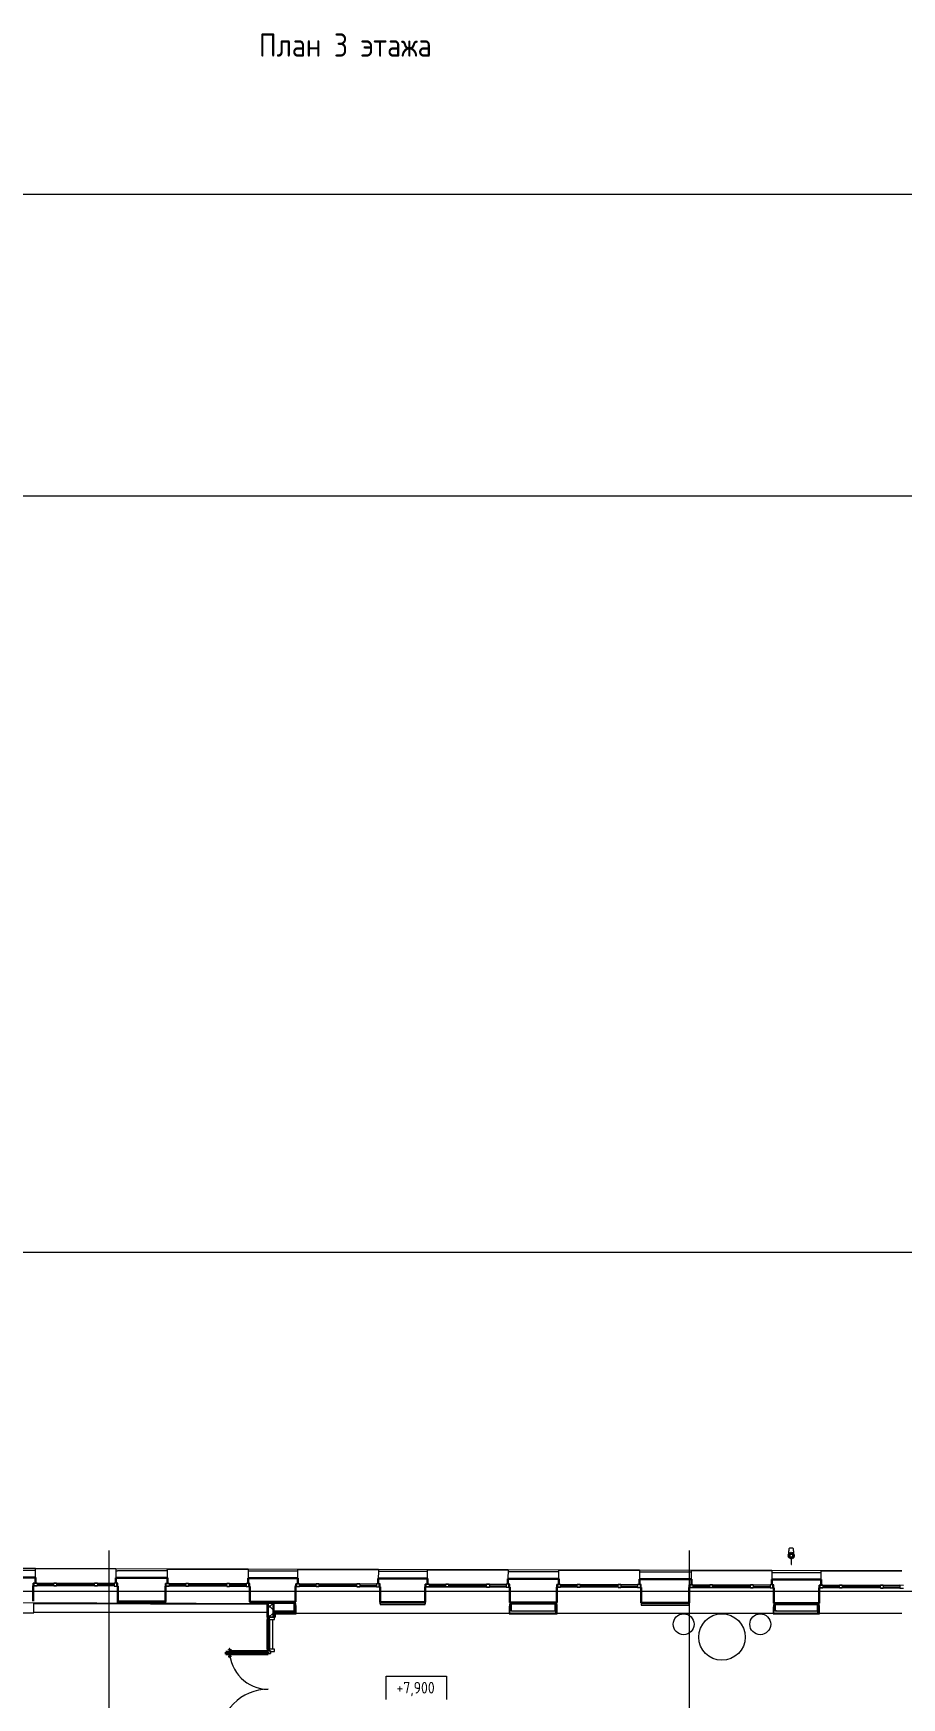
# Model space of a CAD drawing. Header units: millimetres. Extents: x -42533 to 645315, y 3457 to 82611.
# Drawn here: x 296960 to 315666, y 37122 to 72983 of the extents above; entities that cross this region are included whole.
import ezdxf

# ---------------------------------------------------------------- set-up
doc = ezdxf.new("R2010")
doc.units = ezdxf.units.MM
doc.linetypes.add('ADSK_Линия сетки', pattern=[25, 20, -2.5, 0, -2.5])
doc.linetypes.add('ADSK_Штриховая_ш3 п1_5', pattern=[4.5, 3, -1.5])
for name, color, linetype, lineweight in [('_ Окна', 7, 'Continuous', 9), ('Аннотация', 7, 'Continuous', 18), ('Витраж', 7, 'Continuous', 9), ('Двери', 7, 'Continuous', 9), ('Марки помещений', 7, 'Continuous', 20), ('Обобщенные модели', 7, 'Continuous', 18), ('Окна', 7, 'Continuous', 9), ('Оси', 253, 'Continuous', 9), ('Отметки', 7, 'Continuous', 9), ('Панели витража', 7, 'Continuous', 9), ('Перекрытие', 7, 'Continuous', 18), ('Стены внутренние', 7, 'Continuous', 18), ('Стены наружные', 7, 'Continuous', 18), ('Стены несущие', 7, 'Continuous', 30), ('Стены отделка', 7, 'Continuous', 30), ('Стены штриховка', 7, 'Continuous', 9), ('ТХ', 5, 'Continuous', 0), ('ШТРИХОВКА', 252, 'Continuous', 15)]:
    doc.layers.add(name, color=color, linetype=linetype, lineweight=lineweight)
doc.layers.add('Линии', color=7, linetype='Continuous', lineweight=9, true_color=0x00a600)
doc.layers.add('ЭОМ_Лотки рабочие', color=5, linetype='Continuous')
doc.styles.add('GOST Common_1', font='GOST_Common.ttf', dxfattribs={"width": 0.9, "height": 250})
doc.styles.add('GOST Common_2', font='GOST_Common.ttf', dxfattribs={"width": 0.9, "height": 250})

# ---------------------------------------------------------------- blocks, each defined once
blk = doc.blocks.new('ТХ 3 этаж')
at = {"layer": 'ТХ', "color": 8}
for centre, radius in [((37941, 12269), 225), ((38766, 11994), 500), ((39591, 12269), 225)]:
    blk.add_circle(centre, radius, dxfattribs=at)
blk = doc.blocks.new('План 3 этажа')
at = {"layer": 'Обобщенные модели', "lineweight": 9}
h = blk.add_hatch(dxfattribs=at)
h.set_pattern_fill('FP_16', color=8, style=0, pattern_type=2)
h.set_pattern_definition([(45, (507.34, 158.9), (-106.066, 106.066), [])])
h.paths.add_polyline_path([(33247.455, 13817.033), (33269.149, 13821.984), (33286.546, 13835.858), (33296.201, 13855.907), (33296.201, 13878.159), (33286.546, 13898.207), (33269.149, 13912.081), (33247.455, 13917.033), (33224.775, 13911.295), (33208.363, 13898.207), (33198.708, 13878.159), (33199.831, 13853.576), (33208.363, 13835.858), (33225.76, 13821.984), (33244.761, 13817.648)])
at = {"layer": 'Стены внутренние', "lineweight": 9}
h = blk.add_hatch(dxfattribs=at)
h.set_pattern_fill('FP_3', color=8, style=0, pattern_type=2)
h.set_pattern_definition([(45, (507.34, 158.9), (-106.066, 106.066), []), (135, (507.34, 158.9), (-106.066, -106.066), [])])
h.paths.add_polyline_path([(21986.719, 12537.929), (22086.719, 12537.929), (22086.719, 12832.435), (21986.719, 12832.698), (21986.719, 12627.14)])
at = {"layer": 'Стены внутренние'}
for points in [[(22111.719, 12627.14), (22530.325, 12627.14), (22530.325, 12667.14), (22111.719, 12667.14)], [(22570.325, 12627.14), (22569.677, 12831.164), (22530.325, 12831.159), (22530.325, 12627.14), (22569.677, 12627.14)], [(27185.316, 12667.14), (27225.316, 12667.14), (27225.316, 12817.168), (27185.316, 12816.351)], [(28155.293, 12627.14), (28155.293, 12667.14), (27185.316, 12667.14), (27185.316, 12627.14), (27719.564, 12627.14)], [(28195.293, 12627.14), (28194.677, 12816.355), (28155.293, 12816.351), (28155.293, 12627.14), (28194.677, 12627.14)], [(32876.908, 12667.14), (32910.283, 12667.14), (32910.283, 12802.365), (32870.283, 12801.476), (32870.283, 12667.14)], [(33781.496, 12627.14), (33805.287, 12627.14), (33805.287, 12667.14), (32870.283, 12667.14), (32870.283, 12627.14), (32927.343, 12627.14)], [(33845.287, 12627.14), (33845.025, 12801.48), (33805.287, 12801.476), (33805.287, 12627.14), (33845.197, 12627.14)]]:
    blk.add_hatch(color=8, dxfattribs=at).paths.add_polyline_path(points)
at = {"layer": '_ Окна', "color": 8, "lineweight": 18}
for p, q in [((16921.422, 13216.035), (16921.58, 13276.035)), ((16921.58, 13276.035), (17001.58, 13275.824)), ((17001.58, 13275.824), (17001.422, 13215.824)), ((17361.421, 13214.876), (17361.579, 13274.876)), ((17361.579, 13274.876), (17421.578, 13274.718)), ((17421.578, 13274.718), (17421.42, 13214.718)), ((18241.418, 13212.56), (18241.576, 13272.559)), ((18241.576, 13272.559), (18301.575, 13272.402)), ((18301.575, 13272.402), (18301.417, 13212.402)), ((18661.574, 13271.454), (18661.416, 13211.454)), ((18741.574, 13271.243), (18661.574, 13271.454)), ((18741.416, 13211.243), (18741.574, 13271.243)), ((17001.422, 13215.824), (16921.422, 13216.035)), ((17421.42, 13214.718), (17361.421, 13214.876)), ((18301.417, 13212.402), (18241.418, 13212.56)), ((18661.416, 13211.454), (18741.416, 13211.243)), ((19766.412, 13208.545), (19766.57, 13268.545)), ((19846.412, 13208.334), (19766.412, 13208.545)), ((19766.57, 13268.545), (19846.57, 13268.334)), ((19846.57, 13268.334), (19846.412, 13208.334)), ((20206.411, 13207.387), (20206.569, 13267.386)), ((20266.411, 13207.229), (20206.411, 13207.387)), ((20206.569, 13267.386), (20266.569, 13267.228)), ((20266.569, 13267.228), (20266.411, 13207.229)), ((21086.408, 13205.07), (21086.566, 13265.07)), ((21146.408, 13204.912), (21086.408, 13205.07)), ((21086.566, 13265.07), (21146.566, 13264.912)), ((21146.566, 13264.912), (21146.408, 13204.912)), ((21506.564, 13263.964), (21506.406, 13203.964)), ((21506.406, 13203.964), (21586.406, 13203.754)), ((21586.564, 13263.753), (21506.564, 13263.964)), ((21586.406, 13203.754), (21586.564, 13263.753)), ((22572.403, 13201.158), (22572.561, 13261.158)), ((22652.402, 13200.947), (22572.403, 13201.158)), ((22572.561, 13261.158), (22652.56, 13260.947)), ((22652.56, 13260.947), (22652.402, 13200.947)), ((23012.401, 13199.999), (23012.559, 13259.999)), ((23072.401, 13199.842), (23012.401, 13199.999)), ((23012.559, 13259.999), (23072.559, 13259.841)), ((23072.559, 13259.841), (23072.401, 13199.842)), ((23892.398, 13197.683), (23892.556, 13257.683)), ((23952.398, 13197.525), (23892.398, 13197.683)), ((23892.556, 13257.683), (23952.556, 13257.525)), ((23952.556, 13257.525), (23952.398, 13197.525)), ((24312.555, 13256.577), (24312.397, 13196.577)), ((24312.397, 13196.577), (24392.396, 13196.366)), ((24392.554, 13256.366), (24312.555, 13256.577)), ((24392.396, 13196.366), (24392.554, 13256.366)), ((25365.393, 13193.805), (25365.551, 13253.805)), ((25445.393, 13193.594), (25365.393, 13193.805)), ((25365.551, 13253.805), (25445.551, 13253.594)), ((25445.551, 13253.594), (25445.393, 13193.594)), ((25805.391, 13192.647), (25805.549, 13252.646)), ((25865.391, 13192.489), (25805.391, 13192.647)), ((25805.549, 13252.646), (25865.549, 13252.488)), ((25865.549, 13252.488), (25865.391, 13192.489)), ((26685.388, 13190.33), (26685.546, 13250.33)), ((26745.388, 13190.172), (26685.388, 13190.33)), ((26685.546, 13250.33), (26745.546, 13250.172)), ((26745.546, 13250.172), (26745.388, 13190.172)), ((27105.545, 13249.224), (27105.387, 13189.224)), ((27105.387, 13189.224), (27185.387, 13189.014)), ((27185.545, 13249.013), (27105.545, 13249.224)), ((27185.387, 13189.014), (27185.545, 13249.013)), ((28197.383, 13186.349), (28197.541, 13246.349)), ((28277.383, 13186.139), (28197.383, 13186.349)), ((28197.541, 13246.349), (28277.541, 13246.139)), ((28277.541, 13246.139), (28277.383, 13186.139)), ((28637.382, 13185.191), (28637.54, 13245.191)), ((28697.381, 13185.033), (28637.382, 13185.191)), ((28637.54, 13245.191), (28697.539, 13245.033)), ((28697.539, 13245.033), (28697.381, 13185.033)), ((29517.379, 13182.874), (29517.537, 13242.874)), ((29577.378, 13182.716), (29517.379, 13182.874)), ((29517.537, 13242.874), (29577.536, 13242.716)), ((29577.536, 13242.716), (29577.378, 13182.716)), ((29937.535, 13241.768), (29937.377, 13181.769)), ((29937.377, 13181.769), (30017.377, 13181.558)), ((30017.535, 13241.558), (29937.535, 13241.768)), ((30017.377, 13181.558), (30017.535, 13241.558)), ((31050.373, 13178.839), (31050.531, 13238.838)), ((31130.373, 13178.628), (31050.373, 13178.839)), ((31050.531, 13238.838), (31130.531, 13238.628)), ((31130.531, 13238.628), (31130.373, 13178.628)), ((31490.372, 13177.68), (31490.53, 13237.68)), ((31550.372, 13177.522), (31490.372, 13177.68)), ((31490.53, 13237.68), (31550.529, 13237.522)), ((31550.529, 13237.522), (31550.372, 13177.522)), ((32370.369, 13175.364), (32370.527, 13235.363)), ((32430.368, 13175.206), (32370.369, 13175.364)), ((32370.527, 13235.363), (32430.526, 13235.205)), ((32430.526, 13235.205), (32430.368, 13175.206)), ((32790.525, 13234.258), (32790.367, 13174.258)), ((32790.367, 13174.258), (32870.367, 13174.047)), ((32870.525, 13234.047), (32790.525, 13234.258)), ((32870.367, 13174.047), (32870.525, 13234.047)), ((33847.364, 13171.475), (33847.522, 13231.475)), ((33927.363, 13171.265), (33847.364, 13171.475)), ((33847.522, 13231.475), (33927.521, 13231.264)), ((33927.521, 13231.264), (33927.363, 13171.265)), ((34287.362, 13170.317), (34287.52, 13230.317)), ((34347.362, 13170.159), (34287.362, 13170.317)), ((34287.52, 13230.317), (34347.52, 13230.159)), ((34347.52, 13230.159), (34347.362, 13170.159)), ((35167.359, 13168), (35167.517, 13228)), ((35227.359, 13167.842), (35167.359, 13168)), ((35167.517, 13228), (35227.517, 13227.842)), ((35227.517, 13227.842), (35227.359, 13167.842)), ((35587.515, 13226.894), (35587.358, 13166.894)), ((35587.358, 13166.894), (35667.357, 13166.684)), ((35667.515, 13226.684), (35587.515, 13226.894))]:
    blk.add_line(p, q, dxfattribs=at)
at = {"layer": '_ Окна', "color": 8}
for p, q in [((16941.422, 13215.982), (16941.58, 13275.982)), ((18721.416, 13211.296), (18721.574, 13271.296)), ((17001.501, 13245.824), (17361.5, 13244.876)), ((17421.499, 13244.718), (18241.497, 13242.56)), ((18301.496, 13242.402), (18661.495, 13241.454)), ((19786.412, 13208.492), (19786.57, 13268.492)), ((19846.491, 13238.334), (20206.49, 13237.386)), ((20266.49, 13237.229), (21086.487, 13235.07)), ((21146.487, 13234.912), (21506.485, 13233.964)), ((21566.406, 13203.806), (21566.564, 13263.806)), ((22592.403, 13201.105), (22592.561, 13261.105)), ((22652.481, 13230.947), (23012.48, 13229.999)), ((23072.48, 13229.841), (23892.477, 13227.683)), ((23952.477, 13227.525), (24312.476, 13226.577)), ((24372.396, 13196.419), (24372.554, 13256.419)), ((25385.393, 13193.752), (25385.551, 13253.752)), ((25445.472, 13223.594), (25805.47, 13222.647)), ((25865.47, 13222.489), (26685.467, 13220.33)), ((26745.467, 13220.172), (27105.466, 13219.224)), ((27165.387, 13189.066), (27165.545, 13249.066)), ((28217.383, 13186.297), (28217.541, 13246.297)), ((28277.462, 13216.139), (28637.461, 13215.191)), ((28697.46, 13215.033), (29517.458, 13212.874)), ((29577.457, 13212.716), (29937.456, 13211.769)), ((29997.377, 13181.611), (29997.535, 13241.611)), ((31070.373, 13178.786), (31070.531, 13238.786)), ((31130.452, 13208.628), (31490.451, 13207.68)), ((31550.451, 13207.522), (32370.448, 13205.363)), ((32430.447, 13205.205), (32790.446, 13204.258)), ((32850.367, 13174.1), (32850.525, 13234.1)), ((33867.363, 13171.423), (33867.521, 13231.422)), ((33927.442, 13201.264), (34287.441, 13200.317)), ((34347.441, 13200.159), (35167.438, 13198)), ((35227.438, 13197.842), (35587.437, 13196.894))]:
    blk.add_line(p, q, dxfattribs=at)
at = {"layer": 'Аннотация', "color": 8, "lineweight": 20}
for p, q in [((24523.606, 10768.815), (24523.606, 11268.815)), ((24523.606, 11268.815), (25823.606, 11268.815)), ((25823.606, 11268.815), (25823.606, 10768.815))]:
    blk.add_line(p, q, dxfattribs=at)
at = {"layer": 'Витраж', "color": 8, "lineweight": 18}
for p, q in [((21978.719, 12537.929), (21961.719, 12537.929)), ((21961.719, 12537.929), (21961.719, 12487.929)), ((21961.719, 12487.929), (21978.719, 12487.929)), ((21978.719, 12527.929), (21978.719, 12537.929)), ((22018.719, 12527.929), (21978.719, 12527.929)), ((21978.719, 12497.929), (22018.719, 12497.929)), ((21978.719, 12487.929), (21978.719, 12497.929)), ((22118.719, 12537.929), (22018.719, 12537.929)), ((22018.719, 12537.929), (22018.719, 12527.929)), ((22018.719, 12497.929), (22018.719, 12487.929)), ((22018.719, 12487.929), (22118.719, 12487.929)), ((22118.719, 12487.929), (22118.719, 12537.929))]:
    blk.add_line(p, q, dxfattribs=at)
at = {"layer": 'Витраж', "color": 8}
for p, q in [((21961.719, 11852.929), (21961.719, 12487.929)), ((22078.719, 11852.929), (22078.719, 12487.929))]:
    blk.add_line(p, q, dxfattribs=at)
at = {"layer": 'Витраж', "color": 8, "lineweight": 18, "extrusion": (0, 0, -1)}
for p, q in [((21978.719, 11852.929), (21961.719, 11852.929)), ((21961.719, 11852.929), (21961.719, 11802.929)), ((21978.719, 11842.929), (21978.719, 11852.929)), ((22018.719, 11842.929), (21978.719, 11842.929)), ((22118.719, 11852.929), (22018.719, 11852.929)), ((22018.719, 11852.929), (22018.719, 11842.929)), ((22118.719, 11802.929), (22118.719, 11852.929)), ((21961.719, 11802.929), (21978.719, 11802.929)), ((21978.719, 11802.929), (21978.719, 11812.929)), ((21978.719, 11812.929), (22018.719, 11812.929)), ((22018.719, 11812.929), (22018.719, 11802.929)), ((22018.719, 11802.929), (22118.719, 11802.929))]:
    blk.add_line(p, q, dxfattribs=at)
at = {"layer": 'Двери', "color": 8}
for p, q in [((21153.719, 11812.929), (21153.719, 11757.929)), ((22033.719, 11812.929), (21153.719, 11812.929)), ((21153.719, 11757.929), (22033.719, 11757.929)), ((22033.719, 11812.929), (22033.719, 11757.929))]:
    blk.add_line(p, q, dxfattribs=at)
for centre, radius, start, end in [((21978.719, 11812.929), 825, 180, 270), ((21978.719, 9942.929), 1045, 90, 181.0966369)]:
    blk.add_arc(centre, radius, start, end, dxfattribs=at)
at = {"layer": 'Линии', "color": 8, "linetype": 'ADSK_Штриховая_ш3 п1_5', "lineweight": 30}
for p, q in [((21158.065, 11794.015), (21152.917, 11838.72)), ((21066.359, 11741.015), (21065.634, 11794.015)), ((21065.634, 11794.015), (21978.719, 11794.015)), ((21978.719, 11741.015), (21066.359, 11741.015)), ((21158.065, 11741.516), (21152.917, 11696.812)), ((21978.719, 11794.015), (21978.719, 11741.015))]:
    blk.add_line(p, q, dxfattribs=at)
for centre in [(21152.917, 11838.72), (21152.917, 11696.812)]:
    blk.add_circle(centre, 17, dxfattribs=at)
at = {"layer": 'Обобщенные модели', "color": 8}
for p, q in [((33197.455, 14013.184), (33197.455, 13970.68)), ((33297.455, 13970.68), (33297.455, 14013.184)), ((33242.455, 13816.174), (33242.455, 13677.033)), ((33242.455, 13677.033), (33252.455, 13677.033)), ((33252.455, 13677.033), (33252.455, 13816.174))]:
    blk.add_line(p, q, dxfattribs=at)
at = {"layer": 'Обобщенные модели', "color": 8, "flags": 128}
for points in [[(33197.455, 13880.05), (33197.455, 13881.32), (33197.455, 13883.984), (33197.455, 13886.86), (33197.455, 13889.945), (33197.455, 13893.232), (33197.455, 13896.718), (33197.455, 13900.397), (33197.455, 13904.262), (33197.455, 13908.307), (33197.455, 13912.527), (33197.455, 13916.913), (33197.455, 13921.46), (33197.455, 13926.16), (33197.455, 13931.005), (33197.455, 13935.987), (33197.455, 13941.1), (33197.455, 13946.334), (33197.455, 13951.68), (33197.455, 13957.132), (33197.455, 13962.679), (33197.455, 13968.313), (33197.455, 13970.68)], [(33297.455, 13970.68), (33297.455, 13965.013), (33297.455, 13959.428), (33297.455, 13953.936), (33297.455, 13948.544), (33297.455, 13943.262), (33297.455, 13938.099), (33297.455, 13933.061), (33297.455, 13928.158), (33297.455, 13923.397), (33297.455, 13918.785), (33297.455, 13914.331), (33297.455, 13910.042), (33297.455, 13905.923), (33297.455, 13901.982), (33297.455, 13898.225), (33297.455, 13894.659), (33297.455, 13891.288), (33297.455, 13888.118), (33297.455, 13885.154), (33297.455, 13882.402), (33297.455, 13880.05)]]:
    blk.add_lwpolyline(points, dxfattribs=at)
at = {"layer": 'Обобщенные модели', "color": 8}
for start, end in [(90, 270), (270, 90)]:
    blk.add_arc((33247.455, 13867.033), 52, start, end, dxfattribs=at)
at = {"layer": 'Обобщенные модели', "color": 8, "lineweight": 40}
for start, end in [(90, 270), (270, 90)]:
    blk.add_arc((33247.455, 13867.033), 50, start, end, dxfattribs=at)
at = {"layer": 'Обобщенные модели', "color": 8}
for start_param, end_param in [(4.71238898, 6.283185307), (3.141592654, 4.71238898)]:
    blk.add_ellipse((33247.455, 14013.184), major_axis=(-50, 0), ratio=0.309016994, start_param=start_param, end_param=end_param, dxfattribs=at)
at = {"layer": 'Окна', "color": 8}
for p, q in [((16921.58, 13276.035), (16921.422, 13216.035)), ((17001.58, 13275.824), (16921.58, 13276.035)), ((17001.58, 13275.824), (17361.579, 13274.876)), ((17421.578, 13274.718), (17361.579, 13274.876)), ((17421.578, 13274.718), (18241.576, 13272.559)), ((18301.575, 13272.402), (18241.576, 13272.559)), ((18301.575, 13272.402), (18661.574, 13271.454)), ((18741.574, 13271.243), (18661.574, 13271.454)), ((18741.416, 13211.243), (18741.574, 13271.243)), ((16921.422, 13216.035), (17001.422, 13215.824)), ((17361.421, 13214.876), (17001.422, 13215.824)), ((17361.421, 13214.876), (17421.42, 13214.718)), ((18241.418, 13212.56), (17421.42, 13214.718)), ((18241.418, 13212.56), (18301.417, 13212.402)), ((18661.416, 13211.454), (18301.417, 13212.402)), ((18661.416, 13211.454), (18741.416, 13211.243)), ((19766.57, 13268.545), (19766.412, 13208.545)), ((19766.412, 13208.545), (19846.412, 13208.334)), ((19846.57, 13268.334), (19766.57, 13268.545)), ((20206.411, 13207.387), (19846.412, 13208.334)), ((19846.57, 13268.334), (20206.569, 13267.386)), ((20206.411, 13207.387), (20266.411, 13207.229)), ((20266.569, 13267.228), (20206.569, 13267.386)), ((21086.408, 13205.07), (20266.411, 13207.229)), ((20266.569, 13267.228), (21086.566, 13265.07)), ((21086.408, 13205.07), (21146.408, 13204.912)), ((21146.566, 13264.912), (21086.566, 13265.07)), ((21506.406, 13203.964), (21146.408, 13204.912)), ((21146.566, 13264.912), (21506.564, 13263.964)), ((21506.406, 13203.964), (21586.406, 13203.754)), ((21586.564, 13263.753), (21506.564, 13263.964)), ((21586.406, 13203.754), (21586.564, 13263.753)), ((22572.561, 13261.158), (22572.403, 13201.158)), ((22572.403, 13201.158), (22652.402, 13200.947)), ((22652.56, 13260.947), (22572.561, 13261.158)), ((23012.401, 13199.999), (22652.402, 13200.947)), ((22652.56, 13260.947), (23012.559, 13259.999)), ((23012.401, 13199.999), (23072.401, 13199.842)), ((23072.559, 13259.841), (23012.559, 13259.999)), ((23892.398, 13197.683), (23072.401, 13199.842)), ((23072.559, 13259.841), (23892.556, 13257.683)), ((23892.398, 13197.683), (23952.398, 13197.525)), ((23952.556, 13257.525), (23892.556, 13257.683)), ((24312.397, 13196.577), (23952.398, 13197.525)), ((23952.556, 13257.525), (24312.555, 13256.577)), ((24312.397, 13196.577), (24392.396, 13196.366)), ((24392.554, 13256.366), (24312.555, 13256.577)), ((24392.396, 13196.366), (24392.554, 13256.366)), ((25365.551, 13253.805), (25365.393, 13193.805)), ((25365.393, 13193.805), (25445.393, 13193.594)), ((25445.551, 13253.594), (25365.551, 13253.805)), ((25805.391, 13192.647), (25445.393, 13193.594)), ((25445.551, 13253.594), (25805.549, 13252.646)), ((25805.391, 13192.647), (25865.391, 13192.489)), ((25865.549, 13252.488), (25805.549, 13252.646)), ((26685.388, 13190.33), (25865.391, 13192.489)), ((25865.549, 13252.488), (26685.546, 13250.33)), ((26685.388, 13190.33), (26745.388, 13190.172)), ((26745.546, 13250.172), (26685.546, 13250.33)), ((27105.387, 13189.224), (26745.388, 13190.172)), ((26745.546, 13250.172), (27105.545, 13249.224)), ((27105.387, 13189.224), (27185.387, 13189.014)), ((27185.545, 13249.013), (27105.545, 13249.224)), ((27185.387, 13189.014), (27185.545, 13249.013)), ((28197.541, 13246.349), (28197.383, 13186.349)), ((28197.383, 13186.349), (28277.383, 13186.139)), ((28277.541, 13246.139), (28197.541, 13246.349)), ((28637.382, 13185.191), (28277.383, 13186.139)), ((28277.541, 13246.139), (28637.54, 13245.191)), ((28637.382, 13185.191), (28697.381, 13185.033)), ((28697.539, 13245.033), (28637.54, 13245.191)), ((29517.379, 13182.874), (28697.381, 13185.033)), ((28697.539, 13245.033), (29517.537, 13242.874)), ((29517.379, 13182.874), (29577.378, 13182.716)), ((29577.536, 13242.716), (29517.537, 13242.874)), ((29937.377, 13181.769), (29577.378, 13182.716)), ((29577.536, 13242.716), (29937.535, 13241.768)), ((29937.377, 13181.769), (30017.377, 13181.558)), ((30017.535, 13241.558), (29937.535, 13241.768)), ((30017.377, 13181.558), (30017.535, 13241.558)), ((31050.531, 13238.838), (31050.373, 13178.839)), ((31050.373, 13178.839), (31130.373, 13178.628)), ((31130.531, 13238.628), (31050.531, 13238.838)), ((31490.372, 13177.68), (31130.373, 13178.628)), ((31130.531, 13238.628), (31490.53, 13237.68)), ((31490.372, 13177.68), (31550.372, 13177.522)), ((31550.529, 13237.522), (31490.53, 13237.68)), ((32370.369, 13175.364), (31550.372, 13177.522)), ((31550.529, 13237.522), (32370.527, 13235.363)), ((32370.369, 13175.364), (32430.368, 13175.206)), ((32430.526, 13235.205), (32370.527, 13235.363)), ((32790.367, 13174.258), (32430.368, 13175.206)), ((32430.526, 13235.205), (32790.525, 13234.258)), ((32790.367, 13174.258), (32870.367, 13174.047)), ((32870.525, 13234.047), (32790.525, 13234.258)), ((32870.367, 13174.047), (32870.525, 13234.047)), ((33847.522, 13231.475), (33847.364, 13171.475)), ((33847.364, 13171.475), (33927.363, 13171.265)), ((33927.521, 13231.264), (33847.522, 13231.475)), ((34287.362, 13170.317), (33927.363, 13171.265)), ((33927.521, 13231.264), (34287.52, 13230.317)), ((34287.362, 13170.317), (34347.362, 13170.159)), ((34347.52, 13230.159), (34287.52, 13230.317)), ((35167.359, 13168), (34347.362, 13170.159)), ((34347.52, 13230.159), (35167.517, 13228)), ((35167.359, 13168), (35227.359, 13167.842)), ((35227.517, 13227.842), (35167.517, 13228)), ((35587.358, 13166.894), (35227.359, 13167.842)), ((35227.517, 13227.842), (35587.515, 13226.894)), ((35587.358, 13166.894), (35667.357, 13166.684)), ((35667.515, 13226.684), (35587.515, 13226.894))]:
    blk.add_line(p, q, dxfattribs=at)
at = {"layer": 'Оси', "color": 8, "linetype": 'ADSK_Линия сетки'}
for p, q in [((-10051.774, 43203.902), (56512.196, 43203.902)), ((-10051.774, 36703.902), (56512.196, 36703.902)), ((-10051.774, 20403.902), (56512.196, 20403.902)), ((18556.908, -3523.688), (18556.908, 13975.186)), ((31056.908, -3523.688), (31056.908, 13975.186)), ((-10051.774, 13103.902), (56512.196, 13103.902))]:
    blk.add_line(p, q, dxfattribs=at)
at = {"layer": 'Панели витража', "color": 8, "lineweight": 18}
for p, q in [((21978.719, 12497.929), (21978.719, 11842.929)), ((22018.719, 12497.929), (21978.719, 12497.929)), ((22018.719, 11842.929), (22018.719, 12497.929)), ((21978.719, 11842.929), (22018.719, 11842.929))]:
    blk.add_line(p, q, dxfattribs=at)
at = {"layer": 'Перекрытие', "color": 8}
for p, q in [((17910.909, 13213.43), (16921.415, 13213.43)), ((18731.973, 12852.508), (18731.973, 13211.268)), ((19768.719, 13208.539), (19768.719, 12852.508)), ((21585.616, 12903.583), (21585.616, 13203.756)), ((24390.92, 12827.14), (24390.92, 13196.37)), ((25365.274, 13148.734), (25365.274, 12827.14)), ((26813.734, 13189.992), (25365.383, 13189.992)), ((28697.381, 13184.992), (28197.38, 13184.992)), ((30016.908, 13003.48), (30016.908, 13181.559)), ((32569.674, 13174.839), (31051.908, 13174.839)), ((31051.908, 13174.839), (31051.908, 12811.896)), ((16932.332, 12647.14), (21949.719, 12647.14)), ((18740.472, 12852.508), (18731.973, 12852.508)), ((19768.719, 12852.508), (19765.475, 12852.508)), ((22582.325, 12627.14), (27173.439, 12627.14)), ((27190.274, 12817.168), (27190.274, 12819.231)), ((28207.293, 12627.14), (32858.419, 12627.14)), ((31051.908, 12811.896), (31049.407, 12811.896)), ((32876.908, 12802.365), (32876.908, 12804.029)), ((33857.287, 12627.14), (35630.729, 12627.14))]:
    blk.add_line(p, q, dxfattribs=at)
at = {"layer": 'Стены внутренние', "color": 8}
for p, q in [((32910.283, 12683.14), (32927.343, 12683.14)), ((32927.343, 12671.14), (32910.283, 12671.14)), ((32927.343, 12671.14), (32927.343, 12683.14)), ((33800.74, 12683.14), (33805.287, 12683.14)), ((33800.74, 12671.14), (33800.74, 12683.14)), ((33805.287, 12671.14), (33800.74, 12671.14))]:
    blk.add_line(p, q, dxfattribs=at)
at = {"layer": 'Стены наружные', "color": 8}
for p, q in [((16967.396, 13585.915), (18702.39, 13581.347)), ((16971.253, 13586.905), (16971.251, 13585.905)), ((18702.39, 13581.347), (16971.251, 13585.905)), ((16971.253, 13586.905), (18702.997, 13582.346)), ((18702.997, 13582.346), (18702.995, 13581.346)), ((19812.389, 13579.425), (19812.386, 13578.425)), ((19812.386, 13578.425), (21547.38, 13573.858)), ((21547.38, 13573.857), (19812.386, 13578.425)), ((19812.389, 13579.425), (21547.383, 13574.857)), ((21547.383, 13574.857), (21547.38, 13573.857)), ((22617.379, 13572.041), (22617.377, 13571.041)), ((22617.379, 13572.041), (24352.373, 13567.473)), ((22618.377, 13571.038), (24353.371, 13566.471)), ((24352.371, 13566.473), (22618.377, 13571.038)), ((24352.373, 13567.473), (24352.371, 13566.473)), ((25411.367, 13563.685), (27146.361, 13559.118)), ((25412.369, 13564.682), (25412.367, 13563.682)), ((27146.361, 13559.118), (25412.367, 13563.682)), ((25412.369, 13564.682), (27147.363, 13560.115)), ((27147.363, 13560.115), (27147.361, 13559.115)), ((28242.36, 13557.232), (28242.357, 13556.232)), ((28242.36, 13557.232), (29977.354, 13552.665)), ((28243.357, 13556.23), (29978.351, 13551.662)), ((29977.351, 13551.665), (28243.357, 13556.23)), ((29977.354, 13552.665), (29977.351, 13551.665)), ((31096.347, 13548.719), (32831.341, 13544.151)), ((31097.35, 13549.716), (31097.347, 13548.716)), ((32831.341, 13544.151), (31097.347, 13548.716)), ((31097.35, 13549.716), (32832.344, 13545.148)), ((32832.344, 13545.148), (32832.341, 13544.149)), ((33892.34, 13542.358), (33892.337, 13541.358)), ((33892.34, 13542.358), (35626.466, 13537.793)), ((33893.337, 13541.355), (35628.331, 13536.788)), ((35626.464, 13536.793), (33893.337, 13541.355)), ((35626.466, 13537.793), (35626.464, 13536.793))]:
    blk.add_line(p, q, dxfattribs=at)
at = {"layer": 'Стены несущие', "color": 8}
for p, q in [((15912.903, 13398.69), (16966.896, 13395.916)), ((16966.58, 13275.916), (16966.896, 13395.916)), ((18701.89, 13391.348), (18701.574, 13271.348)), ((19811.886, 13388.426), (18701.89, 13391.348)), ((19811.57, 13268.426), (19811.886, 13388.426)), ((21546.88, 13383.858), (21546.564, 13263.859)), ((22617.876, 13381.039), (21546.88, 13383.858)), ((22617.56, 13261.039), (22617.876, 13381.039)), ((24352.87, 13376.471), (24352.554, 13256.472)), ((24352.87, 13376.471), (25410.867, 13373.686)), ((25410.551, 13253.686), (25410.867, 13373.686)), ((27145.861, 13369.118), (27145.545, 13249.119)), ((28242.857, 13366.23), (27145.861, 13369.118)), ((28242.541, 13246.231), (28242.857, 13366.23)), ((29977.851, 13361.663), (29977.535, 13241.663)), ((29977.851, 13361.663), (31095.847, 13358.72)), ((31095.531, 13238.72), (31095.847, 13358.72)), ((32830.841, 13354.152), (32830.525, 13234.152)), ((33892.837, 13351.356), (32830.841, 13354.152)), ((33892.521, 13231.357), (33892.837, 13351.356)), ((16920.553, 12886.036), (16921.422, 13216.035)), ((18741.416, 13211.243), (18740.547, 12881.245)), ((19765.544, 12878.546), (19766.412, 13208.545)), ((21586.406, 13203.754), (21585.537, 12873.755)), ((22571.534, 12871.159), (22572.403, 13201.158)), ((24392.396, 13196.366), (24391.528, 12866.368)), ((25364.524, 12863.806), (25365.393, 13193.805)), ((27185.387, 13189.014), (27184.518, 12859.015)), ((28196.514, 12856.351), (28197.383, 13186.349)), ((30017.377, 13181.558), (30016.508, 12851.559)), ((31049.504, 12848.84), (31050.373, 13178.839)), ((32870.367, 13174.047), (32869.498, 12844.048)), ((33846.495, 12841.476), (33847.364, 13171.475)), ((18740.547, 12881.245), (18771.547, 12881.163)), ((18771.547, 12881.163), (19765.544, 12878.546)), ((19765.544, 12878.546), (18771.547, 12881.163)), ((21585.537, 12873.755), (22571.534, 12871.159)), ((22571.534, 12871.159), (21585.537, 12873.755)), ((24391.528, 12866.368), (25364.524, 12863.806)), ((25364.524, 12863.806), (24391.528, 12866.368)), ((27184.518, 12859.015), (28196.514, 12856.351)), ((28196.514, 12856.351), (27184.518, 12859.015)), ((30016.508, 12851.559), (31049.504, 12848.84)), ((31049.504, 12848.84), (30016.508, 12851.559)), ((32869.498, 12844.048), (33846.495, 12841.476)), ((33846.495, 12841.476), (32869.498, 12844.048))]:
    blk.add_line(p, q, dxfattribs=at)
at = {"layer": 'Стены отделка', "color": 8, "lineweight": 9}
for p, q in [((16967.396, 13585.915), (15907.403, 13588.706)), ((16966.896, 13395.916), (16967.291, 13545.915)), ((16967.291, 13545.915), (16967.396, 13585.915)), ((18702.39, 13581.347), (18701.89, 13391.348)), ((18702.285, 13541.348), (18738.285, 13541.253)), ((19788.386, 13578.488), (18702.39, 13581.347)), ((19812.281, 13538.425), (19788.281, 13538.489)), ((19812.386, 13578.425), (19788.386, 13578.488)), ((19811.886, 13388.426), (19812.281, 13538.425)), ((19811.886, 13388.426), (19811.886, 13388.426)), ((19812.281, 13538.425), (19812.386, 13578.425)), ((21547.275, 13533.858), (21546.88, 13383.858)), ((21547.38, 13573.858), (21547.275, 13533.858)), ((21563.275, 13533.816), (21547.275, 13533.858)), ((22618.377, 13571.038), (21547.38, 13573.858)), ((22618.271, 13531.038), (22613.271, 13531.051)), ((22617.876, 13381.039), (22618.271, 13531.038)), ((22618.271, 13531.038), (22618.377, 13571.038)), ((22618.271, 13531.038), (22618.271, 13531.038)), ((24353.265, 13526.471), (24352.87, 13376.471)), ((24353.371, 13566.471), (24353.265, 13526.471)), ((25411.367, 13563.685), (24353.371, 13566.471)), ((25411.262, 13523.685), (25398.262, 13523.72)), ((25410.867, 13373.686), (25411.262, 13523.685)), ((25411.262, 13523.685), (25411.367, 13563.685)), ((27146.361, 13559.118), (27145.861, 13369.118)), ((27145.861, 13369.118), (27145.861, 13369.118)), ((27146.256, 13519.118), (27153.256, 13519.099)), ((28243.357, 13556.23), (27146.361, 13559.118)), ((28243.252, 13516.23), (28228.252, 13516.269)), ((28242.857, 13366.23), (28243.252, 13516.23)), ((28243.252, 13516.23), (28243.357, 13556.23)), ((28243.252, 13516.23), (28243.252, 13516.23)), ((29978.246, 13511.662), (29977.851, 13361.663)), ((29978.351, 13551.662), (29978.246, 13511.662)), ((31083.347, 13548.753), (29978.351, 13551.662)), ((31096.242, 13508.719), (31083.242, 13508.753)), ((31096.347, 13548.719), (31083.347, 13548.753)), ((31095.847, 13358.72), (31096.242, 13508.719)), ((31096.242, 13508.719), (31096.347, 13548.719)), ((32831.236, 13504.151), (32830.841, 13354.152)), ((32831.341, 13544.151), (32831.236, 13504.151)), ((33893.337, 13541.355), (32831.341, 13544.151)), ((33893.232, 13501.356), (33878.232, 13501.395)), ((33892.837, 13351.356), (33893.232, 13501.356)), ((33892.837, 13351.356), (33892.837, 13351.356)), ((33893.232, 13501.356), (33893.337, 13541.355)), ((15935.345, 12635.14), (16930.332, 12635.14)), ((22571.429, 12831.159), (15945.455, 12848.603)), ((16932.332, 12834.005), (21949.719, 12820.796)), ((16932.332, 12637.14), (16932.332, 12834.005)), ((18740.547, 12881.245), (18740.442, 12841.245)), ((18771.547, 12881.163), (18740.547, 12881.245)), ((19765.438, 12838.546), (19765.544, 12878.546)), ((21585.537, 12873.755), (21585.432, 12833.755)), ((21949.719, 12820.796), (21949.719, 12537.929)), ((21961.719, 12835.927), (21961.719, 12537.929)), ((22111.719, 12835.927), (21961.719, 12835.927)), ((22111.719, 12667.14), (22111.719, 12835.927)), ((22530.325, 12667.14), (22111.719, 12667.14)), ((22111.719, 12537.929), (22111.719, 12627.14)), ((22570.325, 12627.14), (22111.719, 12627.14)), ((22118.719, 12627.14), (22118.719, 12537.929)), ((22130.719, 12537.929), (22130.719, 12615.14)), ((22130.719, 12615.14), (22580.325, 12615.14)), ((22530.325, 12831.968), (22530.325, 12667.14)), ((22570.325, 12831.968), (22530.325, 12831.968)), ((22570.325, 12831.968), (22570.325, 12627.14)), ((22571.323, 12791.159), (22571.534, 12871.159)), ((22582.325, 12791.13), (22571.323, 12791.159)), ((22582.325, 12617.14), (22582.325, 12791.13)), ((24391.528, 12866.368), (24391.391, 12814.368)), ((24391.391, 12814.368), (25364.387, 12811.806)), ((25364.387, 12811.806), (25364.524, 12863.806)), ((27184.307, 12779.015), (27173.316, 12779.044)), ((27173.316, 12779.044), (27173.316, 12617.14)), ((27175.316, 12615.14), (28205.293, 12615.14)), ((27184.413, 12819.015), (27184.307, 12779.015)), ((27184.518, 12859.015), (27184.413, 12819.015)), ((28196.409, 12816.351), (27184.413, 12819.015)), ((27185.316, 12627.14), (27185.316, 12819.013)), ((27225.316, 12817.168), (27185.316, 12817.168)), ((27185.316, 12627.14), (28195.293, 12627.14)), ((27225.316, 12667.14), (27225.316, 12817.168)), ((28155.293, 12667.14), (27225.316, 12667.14)), ((28155.293, 12817.168), (28155.293, 12667.14)), ((28195.293, 12817.168), (28155.293, 12817.168)), ((28195.293, 12817.168), (28195.293, 12627.14)), ((28196.304, 12776.351), (28196.514, 12856.351)), ((28207.293, 12776.322), (28196.304, 12776.351)), ((28207.293, 12617.14), (28207.293, 12776.322)), ((30016.508, 12851.559), (30016.371, 12799.559)), ((30016.371, 12799.559), (31049.368, 12796.84)), ((31049.368, 12796.84), (31049.504, 12848.84)), ((32869.288, 12764.049), (32858.283, 12764.078)), ((32858.283, 12764.078), (32858.283, 12617.14)), ((32860.283, 12615.14), (33855.287, 12615.14)), ((32869.498, 12844.048), (32869.288, 12764.049)), ((32870.283, 12804.046), (32869.393, 12804.049)), ((33846.39, 12801.476), (32870.283, 12804.046)), ((32870.283, 12627.14), (32870.283, 12804.046)), ((32910.283, 12802.365), (32870.283, 12802.365)), ((32870.283, 12627.14), (33845.287, 12627.14)), ((32910.283, 12667.14), (32910.283, 12802.365)), ((33805.287, 12667.14), (32910.283, 12667.14)), ((33805.287, 12802.365), (33805.287, 12667.14)), ((33845.287, 12802.365), (33805.287, 12802.365)), ((33845.287, 12802.365), (33845.287, 12627.14)), ((33846.358, 12789.477), (33846.495, 12841.476)), ((33857.287, 12789.448), (33846.358, 12789.477)), ((33857.287, 12617.14), (33857.287, 12789.448)), ((21949.719, 12537.929), (22111.719, 12537.929)), ((22118.719, 12537.929), (22130.719, 12537.929))]:
    blk.add_line(p, q, dxfattribs=at)
at = {"layer": 'Стены штриховка', "color": 8}
for p, q in [((16967.291, 13545.915), (15913.298, 13548.69)), ((19788.281, 13538.489), (18738.285, 13541.253)), ((19788.281, 13538.489), (19788.281, 13538.489)), ((21563.275, 13533.816), (21563.275, 13533.816)), ((22613.271, 13531.051), (21563.275, 13533.816)), ((25398.262, 13523.72), (24353.265, 13526.471)), ((28228.252, 13516.269), (27153.256, 13519.099)), ((31083.242, 13508.753), (29978.246, 13511.662)), ((32831.236, 13504.151), (33878.232, 13501.395)), ((15933.345, 12637.14), (16932.332, 12637.14)), ((16930.332, 12836.01), (21951.719, 12822.791)), ((16930.332, 12635.14), (16930.332, 12836.01)), ((16930.332, 12635.14), (16932.332, 12635.14)), ((16932.332, 12635.14), (16932.332, 12637.14)), ((21951.719, 12822.791), (21951.719, 12537.929)), ((21986.719, 12537.929), (21986.719, 12835.927)), ((22086.719, 12537.929), (22086.719, 12835.927)), ((22111.719, 12667.14), (22111.719, 12627.14)), ((22128.719, 12617.14), (22128.719, 12537.929)), ((22128.719, 12617.14), (22582.325, 12617.14)), ((22580.325, 12615.14), (22580.325, 12791.136)), ((22580.325, 12615.14), (22582.325, 12615.14)), ((22582.325, 12615.14), (22582.325, 12617.14)), ((24391.396, 12816.368), (25364.393, 12813.806)), ((24391.422, 12826.368), (25364.419, 12823.806)), ((27173.316, 12617.14), (28207.293, 12617.14)), ((27173.316, 12617.14), (27173.316, 12615.14)), ((27173.316, 12615.14), (27175.316, 12615.14)), ((27175.316, 12779.039), (27175.316, 12615.14)), ((28205.293, 12615.14), (28205.293, 12776.327)), ((28205.293, 12615.14), (28207.293, 12615.14)), ((28207.293, 12615.14), (28207.293, 12617.14)), ((30016.376, 12801.559), (31049.373, 12798.84)), ((30016.403, 12811.559), (31049.399, 12808.84)), ((32858.283, 12617.14), (33857.287, 12617.14)), ((32858.283, 12617.14), (32858.283, 12615.14)), ((32858.283, 12615.14), (32860.283, 12615.14)), ((32860.283, 12764.072), (32860.283, 12615.14)), ((33855.287, 12615.14), (33855.287, 12789.453)), ((33855.287, 12615.14), (33857.287, 12615.14)), ((33857.287, 12615.14), (33857.287, 12617.14))]:
    blk.add_line(p, q, dxfattribs=at)
at = {"layer": 'ЭОМ_Лотки рабочие'}
blk.add_blockref('ТХ 3 этаж', (-7010.895, 118.542), dxfattribs=at)
at = {"layer": 'Марки помещений', "color": 8, "lineweight": 9, "insert": (23642.632, 46413.466), "char_height": 500, "width": 3792.10961, "attachment_point": 5, "line_spacing_factor": 1.022766, "style": 'GOST Common_2'}
blk.add_mtext('\\pxt1.8,3.6,5.4,7.2,9,10.8,12.6,14.4,16.2,18,19.8,21.6,23.4,25.2,27,28.8,30.6,32.4,34.2,36,37.8,39.6,41.4,43.2,45,46.8,48.6,50.4,52.2,54,55.8,57.6;План 3 этажа', dxfattribs=at)
at = {"layer": 'Отметки', "color": 8, "lineweight": 20, "insert": (24744.93, 11145.522), "char_height": 250, "width": 1028.82257, "attachment_point": 1, "line_spacing_factor": 1.022761, "style": 'GOST Common_1'}
blk.add_mtext('+7,900', dxfattribs=at)

msp = doc.modelspace()

# ---------------------------------------------------------------- block references
at = {"layer": 'ШТРИХОВКА'}
msp.add_blockref('План 3 этажа', (280039.2, 26316.4), dxfattribs=at)

doc.saveas('drawing.dxf')
